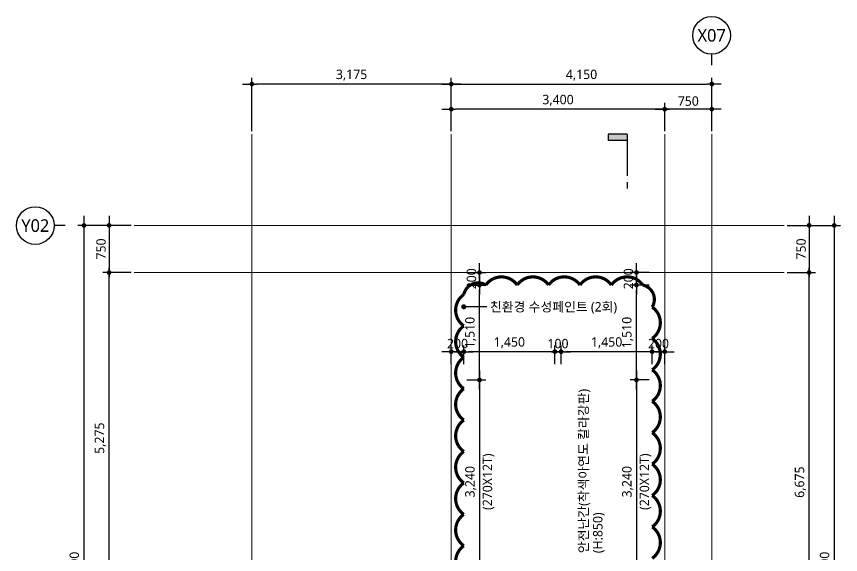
# Model space of a CAD drawing. Header units: millimetres. Extents: x 1467181 to 1720354, y 836037 to 895281.
# Drawn here: x 1682539 to 1695664, y 884680 to 893244 of the extents above; entities that cross this region are included whole.
import ezdxf
from ezdxf.enums import TextEntityAlignment as Align

# ---------------------------------------------------------------- set-up
doc = ezdxf.new("R2010")
doc.units = ezdxf.units.MM
doc.header["$MEASUREMENT"] = 0
doc.linetypes.add('CEN', pattern=[62, 60, -1, 0, -1])
doc.layers.get('0').update_dxf_attribs({"linetype": 'CONTINUOUS'})
for name, color, linetype, lineweight in [('A-AXIS-BUBL', 7, 'CONTINUOUS', 25), ('A-CNTL', 1, 'CEN', 15), ('A-DIMS', 7, 'CONTINUOUS', 25), ('A-MKXS-LEAD', 7, 'CONTINUOUS', 25), ('A-MKXS-MAK1', 3, 'CONTINUOUS', 25), ('A-MKXS-TEXT1', 3, 'CONTINUOUS', 25), ('A-MKXS-TEXT2', 7, 'CONTINUOUS', 25), ('A-XXXX-TXT2', 3, 'CONTINUOUS', 25), ('REV-202205', 20, 'CONTINUOUS', 25)]:
    doc.layers.add(name, color=color, linetype=linetype, lineweight=lineweight)
doc.styles.add('HY울릉도L', font='')
doc.styles.add('돋움체', font='')
doc.styles.add('맑은고딕', font='malgun.ttf')
doc.styles.get('HY울릉도L').set_extended_font_data('HYwulM')
doc.styles.get('돋움체').set_extended_font_data('DotumChe')
doc.dimstyles.new('CDIM', dxfattribs={"dimtxt": 3, "dimasz": 1.5, "dimexe": 2, "dimexo": 1, "dimgap": 1, "dimtad": 1, "dimdec": 0, "dimrnd": 0.5, "dimzin": 0, "dimdsep": 32, "dimlunit": 6, "dimtxsty": 'HY울릉도L', "dimblk1": '_CIDOT', "dimblk2": '_CIDOT', "dimsah": 1, "dimcen": 5.5, "dimclrd": 2, "dimclre": 2, "dimclrt": 7, "dimadec": 0, "dimazin": 0, "dimtfac": 1, "dimtdec": 0, "dimtix": 1, "dimtmove": 2, "dimatfit": 1, "dimldrblk": '_CIDOT', "dimfxl": 1, "dimtolj": 1, "dimtzin": 0, "dimlwd": -1, "dimarcsym": 0})

# ---------------------------------------------------------------- blocks, each defined once
blk = doc.blocks.new('_CIDOT')
at = {"color": 0, "linetype": 'ByBlock'}
blk.add_line((2, 0), (-1, 0), dxfattribs=at)
at = {"color": 0, "linetype": 'ByBlock', "const_width": 0.5}
blk.add_lwpolyline([(-0.25, 0, 1), (0.25, 0, 1)], format="xyb", close=True, dxfattribs=at)
blk = doc.blocks.new('*D70')
at = {"layer": 'A-DIMS', "lineweight": -2, "transparency": 16777216}
for p, q in [((1692864, 891419), (1692864, 891869)), ((1693614, 891419), (1693614, 891869))]:
    blk.add_line(p, q, dxfattribs=at)
at = {"layer": 'A-DIMS', "transparency": 16777216}
blk.add_line((1693539, 891769), (1692939, 891769), dxfattribs=at)
at = {"layer": 'A-DIMS', "transparency": 16777216, "xscale": 75, "yscale": 75, "zscale": 75, "rotation": 180}
blk.add_blockref('_CIDOT', (1692864, 891769), dxfattribs=at)
at = {"layer": 'A-DIMS', "transparency": 16777216, "xscale": 75, "yscale": 75, "zscale": 75}
blk.add_blockref('_CIDOT', (1693614, 891769), dxfattribs=at)
at = {"layer": 'A-DIMS', "color": 3, "transparency": 16777216, "insert": (1693239, 891897), "char_height": 150, "attachment_point": 5, "style": '맑은고딕'}
blk.add_mtext('\\A1;750', dxfattribs=at)
blk = doc.blocks.new('*D71')
at = {"layer": 'A-DIMS', "lineweight": -2, "transparency": 16777216}
for p, q in [((1689464, 891419), (1689464, 891869)), ((1692864, 891419), (1692864, 891869))]:
    blk.add_line(p, q, dxfattribs=at)
at = {"layer": 'A-DIMS', "transparency": 16777216}
blk.add_line((1692789, 891769), (1689539, 891769), dxfattribs=at)
at = {"layer": 'A-DIMS', "transparency": 16777216, "xscale": 75, "yscale": 75, "zscale": 75, "rotation": 180}
blk.add_blockref('_CIDOT', (1689464, 891769), dxfattribs=at)
at = {"layer": 'A-DIMS', "transparency": 16777216, "xscale": 75, "yscale": 75, "zscale": 75}
blk.add_blockref('_CIDOT', (1692864, 891769), dxfattribs=at)
at = {"layer": 'A-DIMS', "color": 3, "transparency": 16777216, "insert": (1691164, 891909), "char_height": 150, "attachment_point": 5, "style": '맑은고딕'}
blk.add_mtext('\\A1;3,400', dxfattribs=at)
blk = doc.blocks.new('*D72')
at = {"layer": 'A-DIMS', "lineweight": -2, "transparency": 16777216}
for p, q in [((1684364, 889169), (1683914, 889169)), ((1684364, 883894), (1683914, 883894))]:
    blk.add_line(p, q, dxfattribs=at)
at = {"layer": 'A-DIMS', "transparency": 16777216}
blk.add_line((1684014, 883969), (1684014, 889094), dxfattribs=at)
at = {"layer": 'A-DIMS', "transparency": 16777216, "xscale": 75, "yscale": 75, "zscale": 75}
for p, rotation in [((1684014, 889169), 90), ((1684014, 883894), 270)]:
    blk.add_blockref('_CIDOT', p, dxfattribs=dict(at, rotation=rotation))
at = {"layer": 'A-DIMS', "color": 3, "transparency": 16777216, "insert": (1683874, 886532), "char_height": 150, "attachment_point": 5, "rotation": 90, "style": '맑은고딕'}
blk.add_mtext('\\A1;5,275', dxfattribs=at)
blk = doc.blocks.new('*D73')
at = {"layer": 'A-DIMS', "lineweight": -2, "transparency": 16777216}
for p, q in [((1684364, 889919), (1683914, 889919)), ((1684364, 889169), (1683914, 889169))]:
    blk.add_line(p, q, dxfattribs=at)
at = {"layer": 'A-DIMS', "transparency": 16777216}
blk.add_line((1684014, 889844), (1684014, 889244), dxfattribs=at)
at = {"layer": 'A-DIMS', "transparency": 16777216, "xscale": 75, "yscale": 75, "zscale": 75}
for p, rotation in [((1684014, 889919), 90), ((1684014, 889169), 270)]:
    blk.add_blockref('_CIDOT', p, dxfattribs=dict(at, rotation=rotation))
at = {"layer": 'A-DIMS', "color": 3, "transparency": 16777216, "insert": (1683886, 889544), "char_height": 150, "attachment_point": 5, "rotation": 90, "style": '맑은고딕'}
blk.add_mtext('\\A1;750', dxfattribs=at)
blk = doc.blocks.new('*D74')
at = {"layer": 'A-DIMS', "lineweight": -2, "transparency": 16777216}
for p, q in [((1684364, 889919), (1683514, 889919)), ((1684364, 878919), (1683514, 878919))]:
    blk.add_line(p, q, dxfattribs=at)
at = {"layer": 'A-DIMS', "transparency": 16777216}
blk.add_line((1683614, 889844), (1683614, 878994), dxfattribs=at)
at = {"layer": 'A-DIMS', "transparency": 16777216, "xscale": 75, "yscale": 75, "zscale": 75}
for p, rotation in [((1683614, 889919), 90), ((1683614, 878919), 270)]:
    blk.add_blockref('_CIDOT', p, dxfattribs=dict(at, rotation=rotation))
at = {"layer": 'A-DIMS', "color": 3, "transparency": 16777216, "insert": (1683473, 884419), "char_height": 150, "attachment_point": 5, "rotation": 90, "style": '맑은고딕'}
blk.add_mtext('\\A1;11,000', dxfattribs=at)
blk = doc.blocks.new('*D95')
at = {"layer": 'A-DIMS', "lineweight": -2, "transparency": 16777216}
for p, q in [((1689464, 891419), (1689464, 892269)), ((1693614, 891419), (1693614, 892269))]:
    blk.add_line(p, q, dxfattribs=at)
at = {"layer": 'A-DIMS', "transparency": 16777216}
blk.add_line((1689539, 892169), (1693539, 892169), dxfattribs=at)
at = {"layer": 'A-DIMS', "transparency": 16777216, "xscale": 75, "yscale": 75, "zscale": 75, "rotation": 180}
blk.add_blockref('_CIDOT', (1689464, 892169), dxfattribs=at)
at = {"layer": 'A-DIMS', "transparency": 16777216, "xscale": 75, "yscale": 75, "zscale": 75}
blk.add_blockref('_CIDOT', (1693614, 892169), dxfattribs=at)
at = {"layer": 'A-DIMS', "color": 3, "transparency": 16777216, "insert": (1691539, 892310), "char_height": 150, "attachment_point": 5, "style": '맑은고딕'}
blk.add_mtext('\\A1;4,150', dxfattribs=at)
blk = doc.blocks.new('*D96')
at = {"layer": 'A-DIMS', "lineweight": -2, "transparency": 16777216}
for p, q in [((1686289, 891419), (1686289, 892269)), ((1689464, 891419), (1689464, 892269))]:
    blk.add_line(p, q, dxfattribs=at)
at = {"layer": 'A-DIMS', "transparency": 16777216}
blk.add_line((1689389, 892169), (1686364, 892169), dxfattribs=at)
at = {"layer": 'A-DIMS', "transparency": 16777216, "xscale": 75, "yscale": 75, "zscale": 75, "rotation": 180}
blk.add_blockref('_CIDOT', (1686289, 892169), dxfattribs=at)
at = {"layer": 'A-DIMS', "transparency": 16777216, "xscale": 75, "yscale": 75, "zscale": 75}
blk.add_blockref('_CIDOT', (1689464, 892169), dxfattribs=at)
at = {"layer": 'A-DIMS', "color": 3, "transparency": 16777216, "insert": (1687876, 892310), "char_height": 150, "attachment_point": 5, "style": '맑은고딕'}
blk.add_mtext('\\A1;3,175', dxfattribs=at)
blk = doc.blocks.new('*D97')
at = {"layer": 'A-DIMS', "lineweight": -2, "transparency": 16777216}
for p, q in [((1694814, 889169), (1695264, 889169)), ((1694814, 882494), (1695264, 882494))]:
    blk.add_line(p, q, dxfattribs=at)
at = {"layer": 'A-DIMS', "transparency": 16777216}
blk.add_line((1695164, 882569), (1695164, 889094), dxfattribs=at)
at = {"layer": 'A-DIMS', "transparency": 16777216, "xscale": 75, "yscale": 75, "zscale": 75}
for p, rotation in [((1695164, 889169), 90), ((1695164, 882494), 270)]:
    blk.add_blockref('_CIDOT', p, dxfattribs=dict(at, rotation=rotation))
at = {"layer": 'A-DIMS', "color": 3, "transparency": 16777216, "insert": (1695024, 885832), "char_height": 150, "attachment_point": 5, "rotation": 90, "style": '맑은고딕'}
blk.add_mtext('\\A1;6,675', dxfattribs=at)
blk = doc.blocks.new('*D98')
at = {"layer": 'A-DIMS', "lineweight": -2, "transparency": 16777216}
for p, q in [((1694814, 889919), (1695264, 889919)), ((1694814, 889169), (1695264, 889169))]:
    blk.add_line(p, q, dxfattribs=at)
at = {"layer": 'A-DIMS', "transparency": 16777216}
blk.add_line((1695164, 889844), (1695164, 889244), dxfattribs=at)
at = {"layer": 'A-DIMS', "transparency": 16777216, "xscale": 75, "yscale": 75, "zscale": 75}
for p, rotation in [((1695164, 889919), 90), ((1695164, 889169), 270)]:
    blk.add_blockref('_CIDOT', p, dxfattribs=dict(at, rotation=rotation))
at = {"layer": 'A-DIMS', "color": 3, "transparency": 16777216, "insert": (1695036, 889544), "char_height": 150, "attachment_point": 5, "rotation": 90, "style": '맑은고딕'}
blk.add_mtext('\\A1;750', dxfattribs=at)
blk = doc.blocks.new('*D99')
at = {"layer": 'A-DIMS', "lineweight": -2, "transparency": 16777216}
for p, q in [((1694814, 889919), (1695664, 889919)), ((1694814, 878919), (1695664, 878919))]:
    blk.add_line(p, q, dxfattribs=at)
at = {"layer": 'A-DIMS', "transparency": 16777216}
blk.add_line((1695564, 889844), (1695564, 878994), dxfattribs=at)
at = {"layer": 'A-DIMS', "transparency": 16777216, "xscale": 75, "yscale": 75, "zscale": 75}
for p, rotation in [((1695564, 889919), 90), ((1695564, 878919), 270)]:
    blk.add_blockref('_CIDOT', p, dxfattribs=dict(at, rotation=rotation))
at = {"layer": 'A-DIMS', "color": 3, "transparency": 16777216, "insert": (1695423, 884419), "char_height": 150, "attachment_point": 5, "rotation": 90, "style": '맑은고딕'}
blk.add_mtext('\\A1;11,000', dxfattribs=at)
blk = doc.blocks.new('CORE 8- 단면')
at = {"layer": 'A-MKXS-MAK1'}
blk.add_hatch(color=256, dxfattribs=at).paths.add_polyline_path([(22637, 13698), (22637, 13798), (22937, 13798), (22937, 13698)])
h = blk.add_hatch(color=256, dxfattribs=at)
h.paths.add_polyline_path([(22442, -7), (22690, 241, 0.414214), (22690, -254)])
h.paths.add_polyline_path([(22690, 241), (22937, 488), (22937, 343, 0.198912)])
h.paths.add_polyline_path([(22690, -254, 0.198912), (22937, -357), (22937, -502)])
for p, q in [((22637, 13798), (22637, 13698)), ((22937, 13798), (22637, 13798)), ((22937, 13798), (22937, 13135)), ((22937, 13698), (22637, 13698)), ((22937, 13035), (22937, 12935)), ((22937, 1166), (22937, 1066)), ((22937, 966), (22937, -502)), ((22937, 488), (22442, -7)), ((22937, -502), (22442, -7))]:
    blk.add_line(p, q, dxfattribs=at)
blk.add_circle((22937, -7), 350, dxfattribs=at)
at = {"layer": 'A-MKXS-TEXT2', "style": '돋움체'}
for s, height, p in [('A-575', 140, (23065, 0)), ('1', 150, (22793, -2))]:
    blk.add_text(s, height=height, rotation=90, dxfattribs=at).set_placement(p, align=Align.MIDDLE)
blk = doc.blocks.new('*D313')
at = {"layer": 'A-DIMS', "lineweight": -2, "transparency": 16777216}
for p, q in [((1692614, 887459), (1692314, 887459)), ((1692614, 884219), (1692314, 884219))]:
    blk.add_line(p, q, dxfattribs=at)
at = {"layer": 'A-DIMS', "transparency": 16777216}
blk.add_line((1692414, 887384), (1692414, 884294), dxfattribs=at)
at = {"layer": 'A-DIMS', "transparency": 16777216, "xscale": 75, "yscale": 75, "zscale": 75}
for p, rotation in [((1692414, 887459), 90), ((1692414, 884219), 270)]:
    blk.add_blockref('_CIDOT', p, dxfattribs=dict(at, rotation=rotation))
at = {"layer": 'A-DIMS', "color": 3, "transparency": 16777216, "char_height": 150, "attachment_point": 5, "rotation": 90, "style": '맑은고딕'}
for s, insert in [('\\A1;(270X12T)', (1692557, 885839)), ('\\A1;3,240', (1692274, 885839))]:
    blk.add_mtext(s, dxfattribs=dict(at, insert=insert))
blk = doc.blocks.new('*D314')
at = {"layer": 'A-DIMS', "lineweight": -2, "transparency": 16777216}
for p, q in [((1692614, 888969), (1692314, 888969)), ((1692614, 887459), (1692314, 887459))]:
    blk.add_line(p, q, dxfattribs=at)
at = {"layer": 'A-DIMS', "transparency": 16777216}
blk.add_line((1692414, 887534), (1692414, 888894), dxfattribs=at)
at = {"layer": 'A-DIMS', "transparency": 16777216, "xscale": 75, "yscale": 75, "zscale": 75}
for p, rotation in [((1692414, 888969), 90), ((1692414, 887459), 270)]:
    blk.add_blockref('_CIDOT', p, dxfattribs=dict(at, rotation=rotation))
at = {"layer": 'A-DIMS', "color": 3, "transparency": 16777216, "insert": (1692273, 888214), "char_height": 150, "attachment_point": 5, "rotation": 90, "style": '맑은고딕'}
blk.add_mtext('\\A1;1,510', dxfattribs=at)
blk = doc.blocks.new('*D317')
at = {"layer": 'A-DIMS', "transparency": 16777216}
for p, q in [((1692414, 889244), (1692414, 889319)), ((1692414, 888969), (1692414, 889169)), ((1692414, 888894), (1692414, 888819))]:
    blk.add_line(p, q, dxfattribs=at)
at = {"layer": 'A-DIMS', "lineweight": -2, "transparency": 16777216}
for p, q in [((1692614, 889169), (1692314, 889169)), ((1692614, 888969), (1692314, 888969))]:
    blk.add_line(p, q, dxfattribs=at)
at = {"layer": 'A-DIMS', "transparency": 16777216, "xscale": 75, "yscale": 75, "zscale": 75}
for p, rotation in [((1692414, 889169), 270), ((1692414, 888969), 90)]:
    blk.add_blockref('_CIDOT', p, dxfattribs=dict(at, rotation=rotation))
at = {"layer": 'A-DIMS', "color": 3, "transparency": 16777216, "insert": (1692286, 889069), "char_height": 150, "attachment_point": 5, "rotation": 90, "style": '맑은고딕'}
blk.add_mtext('\\A1;200', dxfattribs=at)
blk = doc.blocks.new('*D318')
at = {"layer": 'A-DIMS', "lineweight": -2, "transparency": 16777216}
for p, q in [((1691213, 887709), (1691213, 888009)), ((1692663, 887709), (1692663, 888009))]:
    blk.add_line(p, q, dxfattribs=at)
at = {"layer": 'A-DIMS', "transparency": 16777216}
blk.add_line((1692588, 887909), (1691288, 887909), dxfattribs=at)
at = {"layer": 'A-DIMS', "transparency": 16777216, "xscale": 75, "yscale": 75, "zscale": 75, "rotation": 180}
blk.add_blockref('_CIDOT', (1691213, 887909), dxfattribs=at)
at = {"layer": 'A-DIMS', "transparency": 16777216, "xscale": 75, "yscale": 75, "zscale": 75}
blk.add_blockref('_CIDOT', (1692663, 887909), dxfattribs=at)
at = {"layer": 'A-DIMS', "color": 3, "transparency": 16777216, "insert": (1691938, 888050), "char_height": 150, "attachment_point": 5, "style": '맑은고딕'}
blk.add_mtext('\\A1;1,450', dxfattribs=at)
blk = doc.blocks.new('*D319')
at = {"layer": 'A-DIMS', "transparency": 16777216}
for p, q in [((1692589, 887909), (1692514, 887909)), ((1692864, 887909), (1692664, 887909)), ((1692939, 887909), (1693014, 887909))]:
    blk.add_line(p, q, dxfattribs=at)
at = {"layer": 'A-DIMS', "lineweight": -2, "transparency": 16777216}
for p, q in [((1692664, 887709), (1692664, 888009)), ((1692864, 887709), (1692864, 888009))]:
    blk.add_line(p, q, dxfattribs=at)
at = {"layer": 'A-DIMS', "transparency": 16777216, "xscale": 75, "yscale": 75, "zscale": 75}
blk.add_blockref('_CIDOT', (1692664, 887909), dxfattribs=at)
at = {"layer": 'A-DIMS', "transparency": 16777216, "xscale": 75, "yscale": 75, "zscale": 75, "rotation": 180}
blk.add_blockref('_CIDOT', (1692864, 887909), dxfattribs=at)
at = {"layer": 'A-DIMS', "color": 3, "transparency": 16777216, "insert": (1692764, 888037), "char_height": 150, "attachment_point": 5, "style": '맑은고딕'}
blk.add_mtext('\\A1;200', dxfattribs=at)
blk = doc.blocks.new('*D320')
at = {"layer": 'A-DIMS', "lineweight": -2, "transparency": 16777216}
for p, q in [((1689664, 887709), (1689664, 888009)), ((1691113, 887709), (1691113, 888009))]:
    blk.add_line(p, q, dxfattribs=at)
at = {"layer": 'A-DIMS', "transparency": 16777216}
blk.add_line((1691038, 887909), (1689739, 887909), dxfattribs=at)
at = {"layer": 'A-DIMS', "transparency": 16777216, "xscale": 75, "yscale": 75, "zscale": 75, "rotation": 180}
blk.add_blockref('_CIDOT', (1689664, 887909), dxfattribs=at)
at = {"layer": 'A-DIMS', "transparency": 16777216, "xscale": 75, "yscale": 75, "zscale": 75}
blk.add_blockref('_CIDOT', (1691113, 887909), dxfattribs=at)
at = {"layer": 'A-DIMS', "color": 3, "transparency": 16777216, "insert": (1690389, 888050), "char_height": 150, "attachment_point": 5, "style": '맑은고딕'}
blk.add_mtext('\\A1;1,450', dxfattribs=at)
blk = doc.blocks.new('*D321')
at = {"layer": 'A-DIMS', "transparency": 16777216}
for p, q in [((1691039, 887909), (1690964, 887909)), ((1691213, 887909), (1691114, 887909)), ((1691288, 887909), (1691363, 887909))]:
    blk.add_line(p, q, dxfattribs=at)
at = {"layer": 'A-DIMS', "lineweight": -2, "transparency": 16777216}
for p, q in [((1691114, 887709), (1691114, 888009)), ((1691213, 887709), (1691213, 888009))]:
    blk.add_line(p, q, dxfattribs=at)
at = {"layer": 'A-DIMS', "transparency": 16777216, "xscale": 75, "yscale": 75, "zscale": 75}
blk.add_blockref('_CIDOT', (1691114, 887909), dxfattribs=at)
at = {"layer": 'A-DIMS', "transparency": 16777216, "xscale": 75, "yscale": 75, "zscale": 75, "rotation": 180}
blk.add_blockref('_CIDOT', (1691213, 887909), dxfattribs=at)
at = {"layer": 'A-DIMS', "color": 3, "transparency": 16777216, "insert": (1691164, 888037), "char_height": 150, "attachment_point": 5, "style": '맑은고딕'}
blk.add_mtext('\\A1;100', dxfattribs=at)
blk = doc.blocks.new('*D322')
at = {"layer": 'A-DIMS', "transparency": 16777216}
for p, q in [((1689389, 887909), (1689314, 887909)), ((1689664, 887909), (1689464, 887909)), ((1689739, 887909), (1689814, 887909))]:
    blk.add_line(p, q, dxfattribs=at)
at = {"layer": 'A-DIMS', "lineweight": -2, "transparency": 16777216}
for p, q in [((1689464, 887709), (1689464, 888009)), ((1689664, 887709), (1689664, 888009))]:
    blk.add_line(p, q, dxfattribs=at)
at = {"layer": 'A-DIMS', "transparency": 16777216, "xscale": 75, "yscale": 75, "zscale": 75}
blk.add_blockref('_CIDOT', (1689464, 887909), dxfattribs=at)
at = {"layer": 'A-DIMS', "transparency": 16777216, "xscale": 75, "yscale": 75, "zscale": 75, "rotation": 180}
blk.add_blockref('_CIDOT', (1689664, 887909), dxfattribs=at)
at = {"layer": 'A-DIMS', "color": 3, "transparency": 16777216, "insert": (1689564, 888037), "char_height": 150, "attachment_point": 5, "style": '맑은고딕'}
blk.add_mtext('\\A1;200', dxfattribs=at)
blk = doc.blocks.new('*D323')
at = {"layer": 'A-DIMS', "lineweight": -2, "transparency": 16777216}
for p, q in [((1689714, 887459), (1690014, 887459)), ((1689714, 884219), (1690014, 884219))]:
    blk.add_line(p, q, dxfattribs=at)
at = {"layer": 'A-DIMS', "transparency": 16777216}
blk.add_line((1689914, 887384), (1689914, 884294), dxfattribs=at)
at = {"layer": 'A-DIMS', "transparency": 16777216, "xscale": 75, "yscale": 75, "zscale": 75}
for p, rotation in [((1689914, 887459), 90), ((1689914, 884219), 270)]:
    blk.add_blockref('_CIDOT', p, dxfattribs=dict(at, rotation=rotation))
at = {"layer": 'A-DIMS', "color": 3, "transparency": 16777216, "char_height": 150, "attachment_point": 5, "rotation": 90, "style": '맑은고딕'}
for s, insert in [('\\A1;(270X12T)', (1690057, 885839)), ('\\A1;3,240', (1689774, 885839))]:
    blk.add_mtext(s, dxfattribs=dict(at, insert=insert))
blk = doc.blocks.new('*D324')
at = {"layer": 'A-DIMS', "lineweight": -2, "transparency": 16777216}
for p, q in [((1689714, 888969), (1690014, 888969)), ((1689714, 887459), (1690014, 887459))]:
    blk.add_line(p, q, dxfattribs=at)
at = {"layer": 'A-DIMS', "transparency": 16777216}
blk.add_line((1689914, 887534), (1689914, 888894), dxfattribs=at)
at = {"layer": 'A-DIMS', "transparency": 16777216, "xscale": 75, "yscale": 75, "zscale": 75}
for p, rotation in [((1689914, 888969), 90), ((1689914, 887459), 270)]:
    blk.add_blockref('_CIDOT', p, dxfattribs=dict(at, rotation=rotation))
at = {"layer": 'A-DIMS', "color": 3, "transparency": 16777216, "insert": (1689773, 888214), "char_height": 150, "attachment_point": 5, "rotation": 90, "style": '맑은고딕'}
blk.add_mtext('\\A1;1,510', dxfattribs=at)
blk = doc.blocks.new('*D327')
at = {"layer": 'A-DIMS', "transparency": 16777216}
for p, q in [((1689914, 889244), (1689914, 889319)), ((1689914, 888969), (1689914, 889169)), ((1689914, 888894), (1689914, 888819))]:
    blk.add_line(p, q, dxfattribs=at)
at = {"layer": 'A-DIMS', "lineweight": -2, "transparency": 16777216}
for p, q in [((1689714, 889169), (1690014, 889169)), ((1689714, 888969), (1690014, 888969))]:
    blk.add_line(p, q, dxfattribs=at)
at = {"layer": 'A-DIMS', "transparency": 16777216, "xscale": 75, "yscale": 75, "zscale": 75}
for p, rotation in [((1689914, 889169), 270), ((1689914, 888969), 90)]:
    blk.add_blockref('_CIDOT', p, dxfattribs=dict(at, rotation=rotation))
at = {"layer": 'A-DIMS', "color": 3, "transparency": 16777216, "insert": (1689786, 889069), "char_height": 150, "attachment_point": 5, "rotation": 90, "style": '맑은고딕'}
blk.add_mtext('\\A1;200', dxfattribs=at)

msp = doc.modelspace()

# ---------------------------------------------------------------- linework, layer by layer
at = {"layer": 'A-AXIS-BUBL', "ltscale": 0.2}
for p, q in [((1693613.9, 892469.4), (1693613.9, 892644.4)), ((1683313.9, 889919.4), (1683138.9, 889919.4))]:
    msp.add_line(p, q, dxfattribs=at)
for centre in [(1693610.9, 892944.4), (1682838.9, 889916.4)]:
    msp.add_circle(centre, 300, dxfattribs=at)
at = {"layer": 'A-CNTL'}
for p, q in [((1686288.9, 877069.4), (1686288.9, 891369.4)), ((1689463.9, 877069.4), (1689463.9, 891369.4)), ((1692863.9, 877069.4), (1692863.9, 891369.4)), ((1693613.9, 877069.4), (1693613.9, 891369.4)), ((1684413.9, 889919.4), (1694763.9, 889919.4)), ((1684413.9, 889169.4), (1694763.9, 889169.4))]:
    msp.add_line(p, q, dxfattribs=at)
at = {"layer": 'A-MKXS-LEAD', "const_width": 40}
msp.add_lwpolyline([(1689643, 888625.5, 1), (1689684.5, 888621.3, 1)], format="xyb", close=True, dxfattribs=at)
at = {"layer": 'A-MKXS-LEAD'}
msp.add_lwpolyline([(1690030.8, 888623.4), (1689663.7, 888623.4), (1689663.7, 888623.4)], dxfattribs=at)
at = {"layer": 'REV-202205', "const_width": 50}
msp.add_lwpolyline([(1692663.9, 884619.4, 0.5205671), (1692663.9, 885119.4, 0.5205671), (1692663.9, 885619.4, 0.5205671), (1692663.9, 886119.4, 0.5205671), (1692663.9, 886619.4, 0.5205671), (1692663.9, 887119.4, 0.5205671), (1692663.9, 887619.4, 0.5205671), (1692663.9, 888119.4, 0.5205671), (1692663.9, 888619.4, 0.5205671), (1692513.9, 888969.4, 0.5205671), (1692013.9, 888969.4, 0.5205671), (1691513.9, 888969.4, 0.5205671), (1691013.9, 888969.4, 0.5205671), (1690513.9, 888969.4, 0.5205671), (1690013.9, 888969.4, 0.5205671), (1689663.9, 888819.4, 0.5205671), (1689663.9, 888319.4, 0.5205671), (1689663.9, 887819.4, 0.5205671), (1689663.9, 887319.4, 0.5205671), (1689663.9, 886819.4, 0.5205671), (1689663.9, 886319.4, 0.5205671), (1689663.9, 885819.4, 0.5205671), (1689663.9, 885319.4, 0.5205671), (1689663.9, 884819.4, 0.5205671), (1689663.9, 884319.4, 0.5205671)], format="xyb", dxfattribs=at)

# ---------------------------------------------------------------- block references
at = {"layer": 'A-DIMS'}
msp.add_blockref('CORE 8- 단면', (1669326.5, 877571), dxfattribs=at)

# ---------------------------------------------------------------- texts
at = {"layer": 'A-MKXS-TEXT1', "style": '맑은고딕'}
msp.add_text('친환경 수성페인트 (2회)', height=150, dxfattribs=at).set_placement((1690080.8, 888623.4), align=Align.MIDDLE_LEFT)
for s, p in [('안전난간(착색아연도 칼라강판)', (1691569.7, 884701.4)), ('(H:850)', (1691797.2, 884701.4))]:
    msp.add_text(s, height=150, rotation=90, dxfattribs=at).set_placement(p, align=Align.MIDDLE_LEFT)
at = {"layer": 'A-XXXX-TXT2', "ltscale": 0.2, "style": '맑은고딕'}
for s, p in [('X07', (1693610.9, 892944.4)), ('Y02', (1682838.9, 889916.4))]:
    msp.add_text(s, height=200, dxfattribs=at).set_placement(p, align=Align.MIDDLE)

# ---------------------------------------------------------------- dimensions: what is measured, and where the dimension line sits
at = {"layer": 'A-DIMS'}
for base, p1, p2, angle, picture, middle in [((1686288.9, 892169.4), (1689463.9, 891369.4), (1686288.9, 891369.4), 180, '*D96', (1687876.4, 892309.8)), ((1693613.9, 892169.4), (1689463.9, 891369.4), (1693613.9, 891369.4), 0, '*D95', (1691538.9, 892309.8)), ((1689463.9, 891769.4), (1692863.9, 891369.4), (1689463.9, 891369.4), 180, '*D71', (1691163.9, 891909.4)), ((1692863.9, 891769.4), (1693613.9, 891369.4), (1692863.9, 891369.4), 180, '*D70', (1693238.9, 891896.9)), ((1683613.9, 878919.4), (1684413.9, 889919.4), (1684413.9, 878919.4), 90, '*D74', (1683473.4, 884419.4)), ((1684013.9, 889169.4), (1684413.9, 889919.4), (1684413.9, 889169.4), 90, '*D73', (1683886.4, 889544.4)), ((1695163.9, 889169.4), (1694763.9, 889919.4), (1694763.9, 889169.4), 90, '*D98', (1695036.4, 889544.4)), ((1695563.9, 878919.4), (1694763.9, 889919.4), (1694763.9, 878919.4), 90, '*D99', (1695423.4, 884419.4)), ((1684013.9, 889169.4), (1684413.9, 883894.4), (1684413.9, 889169.4), 270, '*D72', (1683873.8, 886531.9)), ((1689913.7, 889169.4), (1689663.7, 888969.4), (1689663.7, 889169.4), 90, '*D327', (1689786.2, 889069.4)), ((1692413.7, 889169.4), (1692663.7, 888969.4), (1692663.7, 889169.4), 90, '*D317', (1692286.2, 889069.4)), ((1695163.9, 889169.4), (1694763.9, 882494.4), (1694763.9, 889169.4), 270, '*D97', (1695023.8, 885831.9)), ((1689913.7, 888969.4), (1689663.7, 887459.4), (1689663.7, 888969.4), 90, '*D324', (1689773.3, 888214.4)), ((1692413.7, 888969.4), (1692663.7, 887459.4), (1692663.7, 888969.4), 90, '*D314', (1692273.2, 888214.4))]:
    dim = msp.add_linear_dim(base=base, p1=p1, p2=p2, angle=angle, dimstyle='CDIM', override={"dimscale": 50, "dimtxsty": '맑은고딕', "dimclrd": 256, "dimclre": 256, "dimclrt": 3}, dxfattribs=at)
    dim.commit()
    dim.dimension.update_dxf_attribs({"geometry": picture, "text_midpoint": middle})
for base, p1, p2, picture, middle in [((1689463.7, 887909.4), (1689663.7, 887659.4), (1689463.7, 887659.4), '*D322', (1689563.7, 888036.9)), ((1689663.7, 887909.4), (1691113.5, 887659.4), (1689663.7, 887659.4), '*D320', (1690388.6, 888049.8)), ((1691113.7, 887909.4), (1691213.5, 887659.4), (1691113.7, 887659.4), '*D321', (1691163.6, 888037.3)), ((1691213.5, 887909.4), (1692663.5, 887659.4), (1691213.5, 887659.4), '*D318', (1691938.5, 888049.8)), ((1692663.7, 887909.4), (1692863.7, 887659.4), (1692663.7, 887659.4), '*D319', (1692763.7, 888036.9))]:
    dim = msp.add_linear_dim(base=base, p1=p1, p2=p2, dimstyle='CDIM', override={"dimscale": 50, "dimtxsty": '맑은고딕', "dimclrd": 256, "dimclre": 256, "dimclrt": 3}, dxfattribs=at)
    dim.commit()
    dim.dimension.update_dxf_attribs({"geometry": picture, "text_midpoint": middle})
for base, p1, p2, picture, middle in [((1689913.7, 884219.4), (1689663.7, 887459.4), (1689663.7, 884219.4), '*D323', (1689913.7, 885839.4)), ((1692413.7, 884219.4), (1692663.7, 887459.4), (1692663.7, 884219.4), '*D313', (1692413.7, 885839.4))]:
    dim = msp.add_linear_dim(base=base, p1=p1, p2=p2, angle=90, text='<>\\X(270X12T)', dimstyle='CDIM', override={"dimscale": 50, "dimtxsty": '맑은고딕', "dimclrd": 256, "dimclre": 256, "dimclrt": 3}, dxfattribs=at)
    dim.commit()
    dim.dimension.update_dxf_attribs({"geometry": picture, "text_midpoint": middle})

doc.saveas('drawing.dxf')
